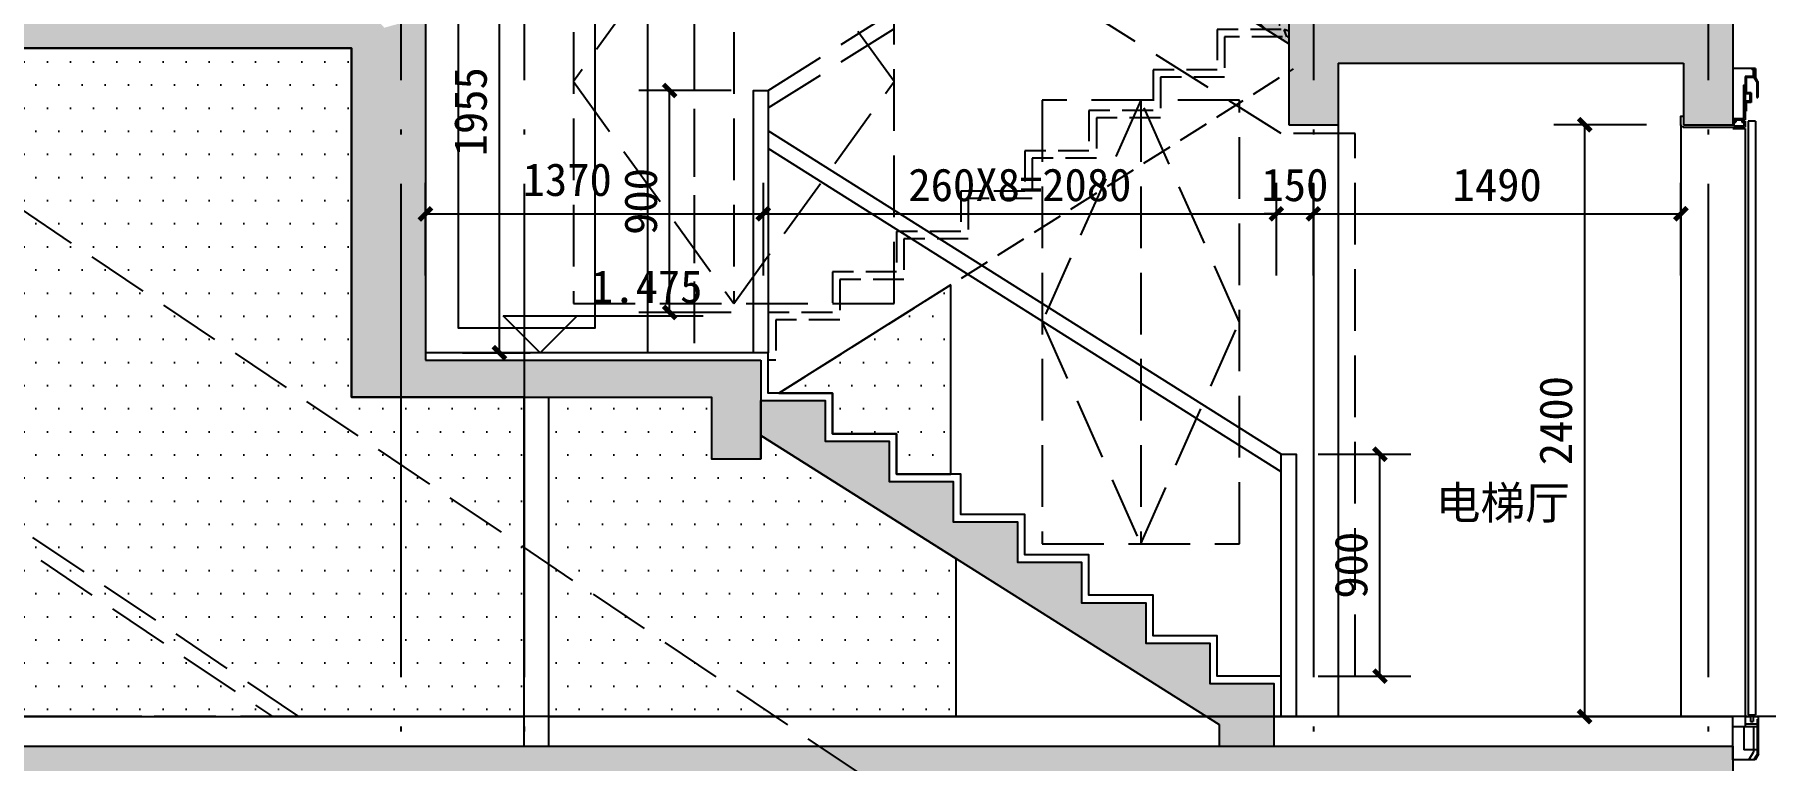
# Model space of a CAD drawing. Extents: x -10817 to 167545, y 26551 to 157048.
# Drawn here: x 131289 to 138306, y 119326 to 122269 of the extents above; entities that cross this region are included whole.
import ezdxf

# ---------------------------------------------------------------- set-up
doc = ezdxf.new("R2010")
doc.units = 0
doc.header["$LTSCALE"] = 1000
doc.header["$MEASUREMENT"] = 0
for name, pattern in [('$1$DOTE', [2.42, 2, -0.2, 0.02, -0.2]), ('3、4#楼 楼梯剖面$0$DASH', [0.35, 0.25, -0.1]), ('DASH', [0.35, 0.25, -0.1])]:
    doc.linetypes.add(name, pattern=pattern)
doc.layers.get('Defpoints').update_dxf_attribs({"color": 30, "linetype": 'DASH'})
for name, color, linetype in [('$1$A-ANNO-DOTE', 10, '$1$DOTE'), ('3#-夹层$0$A-ANNO-LEVL', 3, 'Continuous'), ('3#-夹层$0$A-ANNO-TEXT', 7, 'Continuous'), ('3、4#楼 楼梯剖面$0$A-COLU-CONC-HATC', 204, 'Continuous'), ('3、4#楼 楼梯剖面$0$A-ELEV-1', 8, 'Continuous'), ('3、4#楼 楼梯剖面$0$A-FLOR', 91, 'Continuous'), ('3、4#楼 楼梯剖面$0$A-FLOR-EVTR', 51, 'Continuous'), ('3、4#楼 楼梯剖面$0$A-FLOR-HRAL', 71, 'Continuous'), ('3、4#楼 楼梯剖面$0$A-FLOR-OVHD', 171, '3、4#楼 楼梯剖面$0$DASH'), ('3、4#楼 楼梯剖面$0$A-FLOR-UNDR', 177, 'Continuous'), ('3、4#楼 楼梯剖面$0$A-WALL-BLOK', 131, 'Continuous'), ('3、4#楼 楼梯剖面$0$A-WALL-CONC', 9, 'Continuous'), ('3、4#楼 楼梯剖面$0$A-WALL-INSL', 241, 'Continuous'), ('A-ANNO-DIMS', 3, 'Continuous'), ('A-ANNO-TEXT', 7, 'Continuous')]:
    doc.layers.add(name, color=color, linetype=linetype)
doc.styles.add('3#-夹层$0$_TCH_DIM', font='')
doc.styles.add('_TCH_DIM_T3', font='')
doc.styles.get("Standard").update_dxf_attribs({"font": ''})
doc.styles.get('3#-夹层$0$_TCH_DIM').set_extended_font_data('SimSun')
doc.styles.get('_TCH_DIM_T3').set_extended_font_data('SimSun')
doc.styles.get('Standard').set_extended_font_data('SimSun')
doc.dimstyles.new('_TCH_ARCH&&50', dxfattribs={"dimtxt": 132.911392, "dimasz": 50, "dimexe": 125, "dimexo": 150, "dimgap": 50, "dimtad": 1, "dimdec": 0, "dimzin": 0, "dimdsep": 46, "dimtxsty": '_TCH_DIM_T3', "dimblk": 'ARCHTICK', "dimcen": 0.09, "dimclrt": 7, "dimazin": 2, "dimtfac": 1, "dimtdec": 0, "dimtix": 1, "dimtmove": 2, "dimatfit": 3, "dimfxl": 50, "dimtolj": 1, "dimtzin": 0, "dimarcsym": 0})
pattern_1 = [(0, (-800012.58, 82877.18), (46.875, 93.75), [0, -93.75])]

# ---------------------------------------------------------------- blocks, each defined once
blk = doc.blocks.new('3、4#楼 楼梯剖面$0$A$C564E59E9')
at = {"layer": '3、4#楼 楼梯剖面$0$A-FLOR-EVTR'}
for p, q in [((-302.4, 275), (-292.4, 292.3)), ((-302.4, 275), (-292.4, 292.3)), ((-297.4, 273.7), (-287.5, 291)), ((-297.4, 273.7), (-287.5, 291)), ((-292.4, 328.5), (-292.4, 292.3)), ((-292.4, 328.5), (-277.5, 328.5)), ((-292.4, 328.5), (-292.4, 292.3)), ((-292.4, 328.5), (-277.5, 328.5)), ((-287.5, 323.5), (-277.5, 323.5)), ((-287.5, 323.5), (-287.5, 291)), ((-287.5, 323.5), (-277.5, 323.5)), ((-287.5, 323.5), (-287.5, 291)), ((-287.5, 291), (-255, 291)), ((-287.5, 291), (-255, 291)), ((-282.5, 323.5), (-282.5, 296)), ((-282.5, 323.5), (-282.5, 296)), ((-282.5, 296), (-250, 296)), ((-282.5, 296), (-250, 296)), ((-277.5, 328.5), (-277.5, 323.5)), ((-277.5, 328.5), (-277.5, 323.5)), ((-255, 291), (-255, 229.8)), ((-255, 291), (-255, 229.8)), ((-250, 296), (-250, 120)), ((-250, 296), (-250, 120)), ((-302.4, 275), (-302.4, 209.9)), ((-302.4, 275), (-302.4, 209.9)), ((-297.4, 273.7), (-297.4, 209.9)), ((-297.4, 273.7), (-297.4, 209.9)), ((-275, 229.8), (-275, 189.9)), ((-275, 229.8), (-255, 229.8)), ((-275, 229.8), (-275, 189.9)), ((-275, 229.8), (-255, 229.8)), ((-270, 224.9), (-250, 224.9)), ((-270, 224.9), (-270, 194.9)), ((-270, 224.9), (-250, 224.9)), ((-270, 224.9), (-270, 194.9)), ((-297.4, 209.9), (-302.4, 209.9)), ((-297.4, 209.9), (-302.4, 209.9)), ((-275, 189.9), (-255, 189.9)), ((-275, 189.9), (-255, 189.9)), ((-270, 194.9), (-250, 194.9)), ((-270, 194.9), (-250, 194.9)), ((-255, 189.9), (-255, 154.9)), ((-255, 189.9), (-255, 154.9)), ((-255, 154.9), (-250, 154.9)), ((-255, 154.9), (-250, 154.9)), ((-292.4, 115), (-262.5, 115)), ((-292.4, 115), (-262.5, 115)), ((-292.4, 115), (-292.4, -2292.5)), ((-262.5, 115), (-262.5, -2292.5)), ((-200, 120), (-250, 120)), ((-200, 120), (-250, 120)), ((-250, 115), (-250, 90)), ((-237.5, 115), (-250, 115)), ((-250, 115), (-250, 90)), ((-237.5, 115), (-250, 115)), ((-200, 90), (-250, 90)), ((-200, 90), (-250, 90)), ((-200, 85), (-250, 85)), ((-200, 85), (-250, 85)), ((-250, 85), (-250, -2339.9)), ((-200, 125), (-245, 125)), ((-200, 125), (-245, 125)), ((-237.5, 110), (-245, 110)), ((-245, 110), (-245, 95)), ((-237.5, 110), (-245, 110)), ((-245, 110), (-245, 95)), ((-205, 95), (-245, 95)), ((-205, 95), (-245, 95)), ((-237.5, 115), (-237.5, 110)), ((-237.5, 115), (-237.5, 110)), ((-200, 115), (-212.5, 115)), ((-212.5, 115), (-212.5, 110)), ((-200, 115), (-212.5, 115)), ((-212.5, 115), (-212.5, 110)), ((-205, 110), (-212.5, 110)), ((-205, 110), (-212.5, 110)), ((-205, 110), (-205, 95)), ((-205, 110), (-205, 95)), ((0, 100), (-200, 100)), ((0.5, 90), (-200, 90)), ((0, 134.9), (0, 100)), ((10, 100), (10, 134.9)), ((-299.9, -2310), (-305, -2310)), ((-299.9, -2310), (-305, -2310)), ((-282.6, -2300), (-304.9, -2300)), ((-282.6, -2300), (-304.9, -2300)), ((-304.9, -2452.3), (-304.9, -2300)), ((-304.9, -2452.3), (-304.9, -2300)), ((-299.9, -2450.7), (-299.9, -2310)), ((-299.9, -2450.7), (-299.9, -2310)), ((-262.6, -2292.5), (-292.5, -2292.5)), ((-282.6, -2300), (-282.6, -2319.9)), ((-250.1, -2300), (-272.6, -2300)), ((-250.1, -2300), (-272.6, -2300)), ((-272.6, -2300), (-272.6, -2319.9)), ((-250.1, -2329.9), (-299.9, -2329.9)), ((-250.1, -2329.9), (-299.9, -2329.9)), ((-200, -2339.9), (-299.9, -2339.9)), ((-299.9, -2339.9), (-299.9, -2434.9)), ((-250.1, -2339.9), (-299.9, -2339.9)), ((-284.9, -2339.9), (-284.9, -2444.9)), ((-272.6, -2319.9), (-282.6, -2319.9)), ((-272.6, -2319.9), (-282.6, -2319.9)), ((-244.9, -2339.9), (-244.9, -2434.9)), ((-304.9, -2452.3), (-291.6, -2475.4)), ((-299.9, -2434.9), (-244.9, -2434.9)), ((-299.9, -2450.7), (-287.2, -2472.8)), ((-264.9, -2474.9), (-284.9, -2444.9)), ((-291.6, -2475.4), (-287.2, -2472.8)), ((-291.6, -2475.4), (-287.2, -2472.8))]:
    blk.add_line(p, q, dxfattribs=at)
for points in [[(-277.5, 328.5), (-200, 328.5), (-200, 125)], [(-245, 125), (-245, 260.4), (-250, 260.4)], [(10, 100), (10, 134.9), (0, 134.9), (0, 100)], [(-290.8, -2474.9), (-200, -2474.9), (-200, -2339.9)]]:
    blk.add_lwpolyline(points, dxfattribs=at)
blk.add_arc((0, 100), 9.99, 270, 0, dxfattribs=at)
blk.add_arc((0, 100), 9.99, 270, 0, dxfattribs=at)
at = {"layer": '3、4#楼 楼梯剖面$0$A-FLOR-UNDR'}
blk.add_lwpolyline([(10, 100), (10, -2300)], dxfattribs=at)
blk = doc.blocks.new('3、4#楼 楼梯剖面$0$A$C6847004C')
at = {"layer": '3、4#楼 楼梯剖面$0$A-COLU-CONC-HATC'}
for points in [[(3580, 1445), (2240, 1445), (2440, 1295), (3580, 1295)], [(2440, 1295), (2240, 1445), (2240, 1045), (2440, 1045)], [(100, -221.5), (2240, 1127.4), (2240, 1281.1), (1980, 1281.1), (1980, 1117.2), (1720, 1117.2), (1720, 953.3), (1460, 953.3), (1460, 789.4), (1200, 789.4), (1200, 625.6), (940, 625.6), (940, 461.7), (680, 461.7), (680, 297.8), (420, 297.8), (420, 133.9), (160, 133.9), (160, -30), (100, -30)], [(-100, -30), (-100, -120), (-33.3, -180), (100, -120), (100, -30)], [(-33.3, -180), (-100, -120), (-1700, -120), (-1500, -300), (-100, -300)], [(-1500, -300), (-1700, -120), (-1700, -550), (-1500, -550)], [(-33.3, -180), (-100, -300), (-100, -550), (100, -550), (100, -120)]]:
    blk.add_hatch(color=256, dxfattribs=at).paths.add_polyline_path(points)
h = blk.add_hatch(dxfattribs=at)
h.set_pattern_fill('钢筋混凝土', color=1, scale=50)
h.set_pattern_definition([(45, (-3900, -8550), (-88.3883, 88.3883), []), (50, (-3900, -8550), (358.63, -31.376), [37.5, -412.5]), (355, (-3900, -8550), (-69.376, 376.096), [30, -330]), (100.4514, (-3870.1, -8552.6), (289.255, 344.72), [31.87, -350.571]), (46.184, (-3900, -8450), (533.62, -82.76), [56.25, -618.75]), (96.6356, (-3855.53, -8456.9), (467.331, 487.06), [47.805, -525.856]), (351.184, (-3900, -8450), (467.33, 487.06), [45, -495]), (21, (-3850, -8475), (298.4535, -201.3094), [37.5, -412.5]), (326, (-3850, -8475), (121.658, 362.575), [30, -330]), (71.4514, (-3825.13, -8491.78), (420.111, 161.265), [31.87, -350.571]), (37.5, (-3900, -8550), (6.0799, 166.4469), [0, -326, 0, -335, 0, -331.25]), (7.5, (-3900, -8550), (131.5348, 197.2059), [0, -191, 0, -318.5, 0, -126.25]), (327.5, (-4011.5, -8550), (266.9112, -11.2774), [0, -125, 0, -390, 0, -517.5]), (317.5, (-4061.5, -8550), (291.593, 50.0525), [0, -162.5, 0, -259, 0, -367.5])])
h.paths.add_polyline_path([(100, -221.5), (2240, 1127.4), (2240, 1281.1), (1980, 1281.1), (1980, 1117.2), (1720, 1117.2), (1720, 953.3), (1460, 953.3), (1460, 789.4), (1200, 789.4), (1200, 625.6), (940, 625.6), (940, 461.7), (680, 461.7), (680, 297.8), (420, 297.8), (420, 133.9), (160, 133.9), (160, -30), (100, -30)])
at = {"layer": '3、4#楼 楼梯剖面$0$A-FLOR', "linetype": '3、4#楼 楼梯剖面$0$DASH', "ltscale": 0.5}
blk.add_lwpolyline([(130, 2950), (130, 2786.1), (390, 2786.1), (390, 2622.2), (650, 2622.2), (650, 2458.3), (910, 2458.3), (910, 2294.4), (1170, 2294.4), (1170, 2130.6), (1430, 2130.6), (1430, 1966.7), (1690, 1966.7), (1690, 1802.8), (1950, 1802.8), (1950, 1638.9), (2210, 1638.9), (2210, 1475)], dxfattribs=at)
at = {"layer": '3、4#楼 楼梯剖面$0$A-FLOR', "ltscale": 0.5}
blk.add_lwpolyline([(-1700, -120), (-1700, 0), (130, 0), (130, 163.9), (390, 163.9), (390, 327.8), (650, 327.8), (650, 491.7), (910, 491.7), (910, 655.6), (1170, 655.6), (1170, 819.4), (1430, 819.4), (1430, 983.3), (1690, 983.3), (1690, 1147.2), (1950, 1147.2), (1950, 1311.1), (2210, 1311.1), (2210, 1475), (3600, 1475)], dxfattribs=at)
at = {"layer": '3、4#楼 楼梯剖面$0$A-FLOR-HRAL', "linetype": '3、4#楼 楼梯剖面$0$DASH'}
for points in [[(2210, 2538.9), (130, 3850)], [(2210, 2468), (130, 3779.1)]]:
    blk.add_lwpolyline(points, dxfattribs=at)
at = {"layer": '3、4#楼 楼梯剖面$0$A-FLOR-HRAL'}
for points in [[(2270, 1475), (2270, 2538.9), (2210, 2538.9), (2210, 1475)], [(130, 0), (130, 1063.9), (70, 1063.9), (70, 0)]]:
    blk.add_lwpolyline(points, close=True, dxfattribs=at)
for points in [[(130, 1063.9), (2210, 2375)], [(130, 993), (2210, 2304.1)]]:
    blk.add_lwpolyline(points, dxfattribs=at)
at = {"layer": '3、4#楼 楼梯剖面$0$A-FLOR-OVHD'}
for points in [[(-170, 2950), (-170, 5339.1), (2210, 3838.9), (2510, 3838.9), (2510, 1638.9)], [(-170, 163.9), (-170, 2363.9), (130, 2363.9), (2510, 3864.1), (2510, 1475)]]:
    blk.add_lwpolyline(points, dxfattribs=at)
at = {"layer": '3、4#楼 楼梯剖面$0$A-FLOR-UNDR'}
blk.add_lwpolyline([(-100, 2400), (-100, 0)], dxfattribs=at)
at = {"layer": '3、4#楼 楼梯剖面$0$A-WALL-CONC'}
for p, q in [((3580, 1445), (2240, 1445)), ((2240, 1445), (2240, 1045)), ((3580, 1295), (3580, 1445)), ((3580, 1295), (2440, 1295)), ((2440, 1295), (2440, 1045)), ((2440, 1045), (2240, 1045)), ((-100, -30), (-100, -120)), ((100, -30), (-100, -30)), ((100, -30), (100, -120)), ((-100, -120), (-1700, -120)), ((-1700, -120), (-1700, -550)), ((100, -120), (100, -550)), ((-100, -300), (-1500, -300)), ((-1500, -300), (-1500, -550)), ((-100, -300), (-100, -550)), ((-1500, -550), (-1700, -550)), ((100, -550), (-100, -550))]:
    blk.add_line(p, q, dxfattribs=at)
at = {"layer": '3、4#楼 楼梯剖面$0$A-WALL-CONC', "linetype": '3、4#楼 楼梯剖面$0$DASH', "ltscale": 0.5}
for points in [[(100, 2756.1), (360, 2756.1), (360, 2592.2), (620, 2592.2), (620, 2428.3), (880, 2428.3), (880, 2264.4), (1140, 2264.4), (1140, 2100.6), (1400, 2100.6), (1400, 1936.7), (1660, 1936.7), (1660, 1772.8), (1920, 1772.8), (1920, 1608.9), (2180, 1608.9), (2180, 1445), (2210, 1445)], [(100, 2602.4), (2162, 1302.7)]]:
    blk.add_lwpolyline(points, dxfattribs=at)
at = {"layer": '3、4#楼 楼梯剖面$0$A-WALL-CONC'}
for points in [[(3580, 1445), (3600, 1445), (3600, 1295), (3580, 1295)], [(100, -221.5), (2240, 1127.4), (2240, 1281.1), (1980, 1281.1), (1980, 1117.2), (1720, 1117.2), (1720, 953.3), (1460, 953.3), (1460, 789.4), (1200, 789.4), (1200, 625.6), (940, 625.6), (940, 461.7), (680, 461.7), (680, 297.8), (420, 297.8), (420, 133.9), (160, 133.9), (160, -30), (100, -30)]]:
    blk.add_lwpolyline(points, close=True, dxfattribs=at)
at = {"layer": '3、4#楼 楼梯剖面$0$A-WALL-INSL'}
blk.add_line((-100, 0), (-1700, 0), dxfattribs=at)
blk = doc.blocks.new('3、4#楼 楼梯剖面$0$A$C59A12AD4')
at = {"layer": 'Defpoints', "color": 2}
for points in [[(1700, 3475), (3000, 3475), (3000, 1675), (1700, 1675)], [(2350, 1675), (1700, 2575), (2350, 3475), (3000, 2575)], [(300, 2500), (1100, 2500), (1100, 700), (300, 700)], [(700, 700), (300, 1600), (700, 2500), (1100, 1600)]]:
    blk.add_lwpolyline(points, close=True, dxfattribs=at)
for points in [[(2350, 3475), (2350, 1675)], [(700, 2500), (700, 700)]]:
    blk.add_lwpolyline(points, dxfattribs=at)
blk = doc.blocks.new('3、4#楼 楼梯剖面$0$A$C20B1528E')
at = {"layer": '3、4#楼 楼梯剖面$0$A-FLOR-UNDR'}
blk.add_lwpolyline([(-900, 2770), (-900, 0)], dxfattribs=at)
blk.add_lwpolyline([(-133.6, 1900), (-686.2, 1900), (-686.2, 100), (-133.6, 100)], close=True, dxfattribs=at)
blk = doc.blocks.new('3、4#楼 楼梯剖面')
at = {"layer": '3、4#楼 楼梯剖面$0$A-COLU-CONC-HATC'}
for points in [[(7666.7, 8393.3), (7500, 8440), (7500, 7045), (7800, 6895), (7800, 8310)], [(8575, 8310), (8575, 8430), (7700, 8430), (7666.7, 8393.3), (7800, 8310)], [(8975, 8310), (8975, 8430), (8575, 8430), (8575, 8310)], [(10666.7, 8393.3), (10600, 8430), (8975, 8430), (8975, 8310), (10600, 8310)], [(6340, 6895), (6140, 7045), (6140, 6645), (6340, 6645)], [(7050, 6895), (7050, 7045), (6140, 7045), (6340, 6895)], [(7800, 6895), (7500, 7045), (7050, 7045), (7050, 6895)], [(6140, 6881.1), (5880, 6881.1), (5880, 6717.2), (5620, 6717.2), (5620, 6553.3), (5360, 6553.3), (5360, 6389.4), (5100, 6389.4), (5100, 6225.6), (4840, 6225.6), (4840, 6061.7), (4580, 6061.7), (4580, 5897.8), (4320, 5897.8), (4320, 5733.9), (4060, 5733.9), (4060, 5570), (4060, 5480.2), (4280, 5478.6), (4280, 5566.8), (6140, 6739.3)], [(2400, 5300), (2200, 5480), (2200, 3480), (2333.3, 3430), (2400, 3480)], [(3900, 5360), (3900, 5480), (2200, 5480), (2400, 5300), (3800, 5300)], [(7050, 5300), (7050, 5480), (3900, 5480), (3900, 5360), (4000, 5300)], [(10600, 5300), (10800, 5480), (7050, 5480), (7050, 5300)]]:
    blk.add_hatch(color=256, dxfattribs=at).paths.add_polyline_path(points)
at = {"layer": '3、4#楼 楼梯剖面$0$A-ELEV-1'}
h = blk.add_hatch(dxfattribs=at)
h.set_pattern_fill('松散材料', color=256, scale=50)
h.set_pattern_definition(pattern_1)
h.paths.add_polyline_path([(9350, 5600), (7100, 5600), (7100, 6895), (7800, 6895), (7800, 8310), (9350, 8310)])
h = blk.add_hatch(dxfattribs=at)
h.set_pattern_fill('松散材料', color=256, scale=50)
h.set_pattern_definition([(0, (-799992.58, 82877.18), (46.875, 93.75), [0, -93.75])])
h.paths.add_polyline_path([(5370, 7350.7), (6067.4, 6911.1), (5850, 6911.1), (5850, 6747.2), (5590, 6747.2), (5590, 6583.3), (5370, 6583.3)])
h = blk.add_hatch(dxfattribs=at)
h.set_pattern_fill('松散材料', color=256, scale=50)
h.set_pattern_definition(pattern_1)
h.paths.add_polyline_path([(5350, 5600), (7000, 5600), (7000, 6895), (6340, 6895), (6340, 6645), (6140, 6645), (6140, 6739.3), (5350, 6241.3)])
for points in [[(9350, 5600), (7100, 5600), (7100, 6895), (7800, 6895), (7800, 8310), (9350, 8310)], [(5370, 7350.7), (6067.4, 6911.1), (5850, 6911.1), (5850, 6747.2), (5590, 6747.2), (5590, 6583.3), (5370, 6583.3)], [(5350, 5600), (7000, 5600), (7000, 6895), (6340, 6895), (6340, 6645), (6140, 6645), (6140, 6739.3), (5350, 6241.3)]]:
    blk.add_lwpolyline(points, close=True, dxfattribs=at)
at = {"layer": '3、4#楼 楼梯剖面$0$A-FLOR', "linetype": '3、4#楼 楼梯剖面$0$DASH', "ltscale": 0.5}
blk.add_lwpolyline([(4030, 8550), (4030, 8386.1), (4290, 8386.1), (4290, 8222.2), (4550, 8222.2), (4550, 8058.3), (4810, 8058.3), (4810, 7894.4), (5070, 7894.4), (5070, 7730.6), (5330, 7730.6), (5330, 7566.7), (5590, 7566.7), (5590, 7402.8), (5850, 7402.8), (5850, 7238.9), (6110, 7238.9), (6110, 7075)], dxfattribs=at)
at = {"layer": '3、4#楼 楼梯剖面$0$A-FLOR', "ltscale": 0.5}
blk.add_lwpolyline([(2200, 5480), (2200, 5600), (4030, 5600), (4030, 5763.9), (4290, 5763.9), (4290, 5927.8), (4550, 5927.8), (4550, 6091.7), (4810, 6091.7), (4810, 6255.6), (5070, 6255.6), (5070, 6419.4), (5330, 6419.4), (5330, 6583.3), (5590, 6583.3), (5590, 6747.2), (5850, 6747.2), (5850, 6911.1), (6110, 6911.1), (6110, 7075), (7500, 7075)], dxfattribs=at)
at = {"layer": '3、4#楼 楼梯剖面$0$A-FLOR-HRAL', "linetype": '3、4#楼 楼梯剖面$0$DASH'}
for points in [[(6110, 8138.9), (4030, 9450)], [(6110, 8068), (4030, 9379.1)], [(8012.9, 5600), (9350, 6500), (9350, 6427.7), (8120.3, 5600)]]:
    blk.add_lwpolyline(points, dxfattribs=at)
at = {"layer": '3、4#楼 楼梯剖面$0$A-FLOR-HRAL'}
for points in [[(6170, 7075), (6170, 8138.9), (6110, 8138.9), (6110, 7075)], [(4030, 5600), (4030, 6663.9), (3970, 6663.9), (3970, 5600)]]:
    blk.add_lwpolyline(points, close=True, dxfattribs=at)
for points in [[(4030, 6663.9), (6110, 7975)], [(4030, 6593), (6110, 7904.1)]]:
    blk.add_lwpolyline(points, dxfattribs=at)
at = {"layer": '3、4#楼 楼梯剖面$0$A-FLOR-OVHD'}
for points in [[(3730, 8550), (3730, 10939.1), (6110, 9438.9), (6410, 9438.9), (6410, 7238.9)], [(3730, 5763.9), (3730, 7963.9), (4030, 7963.9), (6410, 9464.1), (6410, 7075)], [(5150, 2975), (5150, 5175), (5450, 5175), (9650, 8001.9), (9650, 5600)]]:
    blk.add_lwpolyline(points, dxfattribs=at)
at = {"layer": '3、4#楼 楼梯剖面$0$A-FLOR-UNDR'}
blk.add_lwpolyline([(3800, 8000), (3800, 5600)], dxfattribs=at)
at = {"layer": '3、4#楼 楼梯剖面$0$A-WALL-BLOK'}
for p, q in [((7000, 5480), (7000, 6895)), ((7100, 5480), (7100, 6895))]:
    blk.add_line(p, q, dxfattribs=at)
at = {"layer": '3、4#楼 楼梯剖面$0$A-WALL-CONC'}
for p, q in [((7500, 8440), (7500, 7045)), ((7800, 8310), (7800, 6895)), ((8575, 8310), (7800, 8310)), ((8975, 8310), (8575, 8310)), ((10600, 8310), (8975, 8310)), ((6140, 7045), (6140, 6645)), ((7050, 7045), (6140, 7045)), ((7500, 7045), (7050, 7045)), ((6340, 6895), (6340, 6645)), ((7050, 6895), (6340, 6895)), ((7800, 6895), (7050, 6895)), ((6340, 6645), (6140, 6645)), ((2200, 5480), (2200, 3480)), ((3900, 5480), (2200, 5480)), ((7050, 5480), (3900, 5480)), ((10800, 5480), (7050, 5480))]:
    blk.add_line(p, q, dxfattribs=at)
at = {"layer": '3、4#楼 楼梯剖面$0$A-WALL-CONC', "linetype": '3、4#楼 楼梯剖面$0$DASH', "ltscale": 0.5}
for points in [[(4025, 8356.1), (4260, 8356.1), (4260, 8192.2), (4520, 8192.2), (4520, 8028.3), (4780, 8028.3), (4780, 7864.4), (5040, 7864.4), (5040, 7700.6), (5300, 7700.6), (5300, 7536.7), (5560, 7536.7), (5560, 7372.8), (5820, 7372.8), (5820, 7208.9), (6080, 7208.9), (6080, 7045), (6110, 7045)], [(6067.4, 6911.1), (3980, 8226.9)]]:
    blk.add_lwpolyline(points, dxfattribs=at)
at = {"layer": '3、4#楼 楼梯剖面$0$A-WALL-CONC'}
blk.add_lwpolyline([(6140, 6881.1), (5880, 6881.1), (5880, 6717.2), (5620, 6717.2), (5620, 6553.3), (5360, 6553.3), (5360, 6389.4), (5100, 6389.4), (5100, 6225.6), (4840, 6225.6), (4840, 6061.7), (4580, 6061.7), (4580, 5897.8), (4320, 5897.8), (4320, 5733.9), (4060, 5733.9), (4060, 5570), (4060, 5570), (4060, 5480.2), (4280, 5478.6), (4280, 5566.8), (6140, 6739.3)], close=True, dxfattribs=at)
at = {"layer": '3、4#楼 楼梯剖面$0$A-WALL-INSL'}
for p, q in [((3900, 5600), (2200, 5600)), ((7000, 5600), (3900, 5600)), ((10800, 5600), (7100, 5600))]:
    blk.add_line(p, q, dxfattribs=at)
at = {"layer": 'Defpoints', "color": 2}
blk.add_lwpolyline([(-4250, 5600), (15450, 5600)], dxfattribs=at)
for name, p in [('3、4#楼 楼梯剖面$0$A$C6847004C', (3900, 8550)), ('3、4#楼 楼梯剖面$0$A$C20B1528E', (7500, 7075)), ('3、4#楼 楼梯剖面$0$A$C59A12AD4', (3900, 5600)), ('3、4#楼 楼梯剖面$0$A$C564E59E9', (2400, 7900))]:
    blk.add_blockref(name, p)
blk = doc.blocks.new('_ArchTick')
at = {"color": 0, "linetype": 'ByBlock', "const_width": 0.4}
blk.add_lwpolyline([(-0.5, -0.5), (0.5, 0.5)], dxfattribs=at)
blk = doc.blocks.new('*D2838')
at = {"layer": 'A-ANNO-DIMS', "color": 0, "lineweight": -2, "transparency": 16777216}
for p, q in [((137823.2, 121903.4), (137448.2, 121903.4)), ((137573.2, 119503.4), (137573.2, 121903.4)), ((137823.2, 119503.4), (137448.2, 119503.4))]:
    blk.add_line(p, q, dxfattribs=at)
at = {"layer": 'Defpoints', "color": 0, "transparency": 16777216}
for p in [(137573.2, 121903.4), (137973.2, 121903.4), (137973.2, 119503.4)]:
    blk.add_point(p, dxfattribs=at)
at = {"layer": 'A-ANNO-DIMS', "color": 0, "lineweight": -2, "transparency": 16777216, "xscale": 50, "yscale": 50, "zscale": 50}
for p, rotation in [((137573.2, 121903.4), 90), ((137573.2, 119503.4), 270)]:
    blk.add_blockref('_ArchTick', p, dxfattribs=dict(at, rotation=rotation))
at = {"layer": 'A-ANNO-DIMS', "color": 7, "transparency": 16777216, "insert": (137456.7, 120703.4), "char_height": 132.91, "attachment_point": 5, "rotation": 90, "style": '_TCH_DIM_T3'}
blk.add_mtext('\\A1;2400', dxfattribs=at)
blk = doc.blocks.new('*D2840')
at = {"layer": 'A-ANNO-DIMS', "color": 0, "lineweight": -2, "transparency": 16777216}
for p, q in [((133023.2, 122933.4), (133298.2, 122933.4)), ((133173.2, 120978.4), (133173.2, 122933.4)), ((133023.2, 120978.4), (133298.2, 120978.4))]:
    blk.add_line(p, q, dxfattribs=at)
at = {"layer": 'Defpoints', "color": 0, "transparency": 16777216}
for p in [(132873.2, 122933.4), (133173.2, 122933.4), (132873.2, 120978.4)]:
    blk.add_point(p, dxfattribs=at)
at = {"layer": 'A-ANNO-DIMS', "color": 0, "lineweight": -2, "transparency": 16777216, "xscale": 50, "yscale": 50, "zscale": 50}
for p, rotation in [((133173.2, 122933.4), 90), ((133173.2, 120978.4), 270)]:
    blk.add_blockref('_ArchTick', p, dxfattribs=dict(at, rotation=rotation))
at = {"layer": 'A-ANNO-DIMS', "color": 7, "transparency": 16777216, "insert": (133056.7, 121955.9), "char_height": 132.91, "attachment_point": 5, "rotation": 90, "style": '_TCH_DIM_T3'}
blk.add_mtext('\\A1;1955', dxfattribs=at)
blk = doc.blocks.new('*D2842')
at = {"layer": 'A-ANNO-DIMS', "color": 0, "lineweight": -2, "transparency": 16777216}
for p, q in [((134113.2, 122042.3), (133738.2, 122042.3)), ((133863.2, 121142.3), (133863.2, 122042.3)), ((134113.2, 121142.3), (133738.2, 121142.3))]:
    blk.add_line(p, q, dxfattribs=at)
at = {"layer": 'Defpoints', "color": 0, "transparency": 16777216}
for p in [(133863.2, 122042.3), (134263.2, 122042.3), (134263.2, 121142.3)]:
    blk.add_point(p, dxfattribs=at)
at = {"layer": 'A-ANNO-DIMS', "color": 0, "lineweight": -2, "transparency": 16777216, "xscale": 50, "yscale": 50, "zscale": 50}
for p, rotation in [((133863.2, 122042.3), 90), ((133863.2, 121142.3), 270)]:
    blk.add_blockref('_ArchTick', p, dxfattribs=dict(at, rotation=rotation))
at = {"layer": 'A-ANNO-DIMS', "color": 7, "transparency": 16777216, "insert": (133746.7, 121592.3), "char_height": 132.91, "attachment_point": 5, "rotation": 90, "style": '_TCH_DIM_T3'}
blk.add_mtext('\\A1;900', dxfattribs=at)
blk = doc.blocks.new('*D2843')
at = {"layer": 'A-ANNO-DIMS', "color": 0, "lineweight": -2, "transparency": 16777216}
for p, q in [((136493.2, 120567.3), (136868.2, 120567.3)), ((136743.2, 119667.3), (136743.2, 120567.3)), ((136493.2, 119667.3), (136868.2, 119667.3))]:
    blk.add_line(p, q, dxfattribs=at)
at = {"layer": 'Defpoints', "color": 0, "transparency": 16777216}
for p in [(136343.2, 120567.3), (136743.2, 120567.3), (136343.2, 119667.3)]:
    blk.add_point(p, dxfattribs=at)
at = {"layer": 'A-ANNO-DIMS', "color": 0, "lineweight": -2, "transparency": 16777216, "xscale": 50, "yscale": 50, "zscale": 50}
for p, rotation in [((136743.2, 120567.3), 90), ((136743.2, 119667.3), 270)]:
    blk.add_blockref('_ArchTick', p, dxfattribs=dict(at, rotation=rotation))
at = {"layer": 'A-ANNO-DIMS', "color": 7, "transparency": 16777216, "insert": (136626.7, 120117.3), "char_height": 132.91, "attachment_point": 5, "rotation": 90, "style": '_TCH_DIM_T3'}
blk.add_mtext('\\A1;900', dxfattribs=at)
blk = doc.blocks.new('*D2850')
at = {"layer": 'A-ANNO-DIMS', "color": 0, "lineweight": -2, "transparency": 16777216}
for p, q in [((132873.2, 121292.3), (132873.2, 121667.3)), ((134243.2, 121292.3), (134243.2, 121667.3)), ((132873.2, 121542.3), (134243.2, 121542.3))]:
    blk.add_line(p, q, dxfattribs=at)
at = {"layer": 'Defpoints', "color": 0, "transparency": 16777216}
for p in [(134243.2, 121542.3), (132873.2, 121142.3), (134243.2, 121142.3)]:
    blk.add_point(p, dxfattribs=at)
at = {"layer": 'A-ANNO-DIMS', "color": 0, "lineweight": -2, "transparency": 16777216, "xscale": 50, "yscale": 50, "zscale": 50, "rotation": 180}
blk.add_blockref('_ArchTick', (132873.2, 121542.3), dxfattribs=at)
at = {"layer": 'A-ANNO-DIMS', "color": 0, "lineweight": -2, "transparency": 16777216, "xscale": 50, "yscale": 50, "zscale": 50}
blk.add_blockref('_ArchTick', (134243.2, 121542.3), dxfattribs=at)
at = {"layer": 'A-ANNO-DIMS', "color": 7, "transparency": 16777216, "insert": (133448.1, 121679.8), "char_height": 132.91, "attachment_point": 5, "style": '_TCH_DIM_T3'}
blk.add_mtext('\\A1;1370', dxfattribs=at)
blk = doc.blocks.new('*D2851')
at = {"layer": 'A-ANNO-DIMS', "color": 0, "lineweight": -2, "transparency": 16777216}
for p, q in [((134243.2, 121292.3), (134243.2, 121667.3)), ((136323.2, 121292.3), (136323.2, 121667.3)), ((134243.2, 121542.3), (136323.2, 121542.3))]:
    blk.add_line(p, q, dxfattribs=at)
at = {"layer": 'Defpoints', "color": 0, "transparency": 16777216}
for p in [(136323.2, 121542.3), (134243.2, 121142.3), (136323.2, 121142.3)]:
    blk.add_point(p, dxfattribs=at)
at = {"layer": 'A-ANNO-DIMS', "color": 0, "lineweight": -2, "transparency": 16777216, "xscale": 50, "yscale": 50, "zscale": 50, "rotation": 180}
blk.add_blockref('_ArchTick', (134243.2, 121542.3), dxfattribs=at)
at = {"layer": 'A-ANNO-DIMS', "color": 0, "lineweight": -2, "transparency": 16777216, "xscale": 50, "yscale": 50, "zscale": 50}
blk.add_blockref('_ArchTick', (136323.2, 121542.3), dxfattribs=at)
at = {"layer": 'A-ANNO-DIMS', "color": 7, "transparency": 16777216, "insert": (135283.2, 121658.8), "char_height": 132.911, "attachment_point": 5, "style": '_TCH_DIM_T3'}
blk.add_mtext('\\A1;260X8=2080', dxfattribs=at)
blk = doc.blocks.new('*D2852')
at = {"layer": 'A-ANNO-DIMS', "color": 0, "lineweight": -2, "transparency": 16777216}
for p, q in [((136323.2, 121292.3), (136323.2, 121667.3)), ((136473.2, 121292.3), (136473.2, 121667.3)), ((136323.2, 121542.3), (136273.2, 121542.3)), ((136323.2, 121542.3), (136473.2, 121542.3)), ((136473.2, 121542.3), (136523.2, 121542.3))]:
    blk.add_line(p, q, dxfattribs=at)
at = {"layer": 'Defpoints', "color": 0, "transparency": 16777216}
for p in [(136473.2, 121542.3), (136323.2, 121142.3), (136473.2, 121142.3)]:
    blk.add_point(p, dxfattribs=at)
at = {"layer": 'A-ANNO-DIMS', "color": 0, "lineweight": -2, "transparency": 16777216, "xscale": 50, "yscale": 50, "zscale": 50}
blk.add_blockref('_ArchTick', (136323.2, 121542.3), dxfattribs=at)
at = {"layer": 'A-ANNO-DIMS', "color": 0, "lineweight": -2, "transparency": 16777216, "xscale": 50, "yscale": 50, "zscale": 50, "rotation": 180}
blk.add_blockref('_ArchTick', (136473.2, 121542.3), dxfattribs=at)
at = {"layer": 'A-ANNO-DIMS', "color": 7, "transparency": 16777216, "insert": (136398.2, 121658.8), "char_height": 132.91, "attachment_point": 5, "style": '_TCH_DIM_T3'}
blk.add_mtext('\\A1;150', dxfattribs=at)
blk = doc.blocks.new('*D2853')
at = {"layer": 'A-ANNO-DIMS', "color": 0, "lineweight": -2, "transparency": 16777216}
for p, q in [((136473.2, 121292.3), (136473.2, 121667.3)), ((137963.2, 121292.3), (137963.2, 121667.3)), ((136473.2, 121542.3), (137963.2, 121542.3))]:
    blk.add_line(p, q, dxfattribs=at)
at = {"layer": 'Defpoints', "color": 0, "transparency": 16777216}
for p in [(137963.2, 121542.3), (136473.2, 121142.3), (137963.2, 121142.3)]:
    blk.add_point(p, dxfattribs=at)
at = {"layer": 'A-ANNO-DIMS', "color": 0, "lineweight": -2, "transparency": 16777216, "xscale": 50, "yscale": 50, "zscale": 50, "rotation": 180}
blk.add_blockref('_ArchTick', (136473.2, 121542.3), dxfattribs=at)
at = {"layer": 'A-ANNO-DIMS', "color": 0, "lineweight": -2, "transparency": 16777216, "xscale": 50, "yscale": 50, "zscale": 50}
blk.add_blockref('_ArchTick', (137963.2, 121542.3), dxfattribs=at)
at = {"layer": 'A-ANNO-DIMS', "color": 7, "transparency": 16777216, "insert": (137218.2, 121658.8), "char_height": 132.91, "attachment_point": 5, "style": '_TCH_DIM_T3'}
blk.add_mtext('\\A1;1490', dxfattribs=at)

msp = doc.modelspace()

# ---------------------------------------------------------------- linework, layer by layer
at = {"layer": '$1$A-ANNO-DOTE'}
for points in [[(132773.2, 138603.4), (132773.2, 110803.4)], [(133273.2, 138603.4), (133273.2, 110803.4)], [(136473.2, 138603.4), (136473.2, 110803.4)], [(138073.2, 138603.4), (138073.2, 110803.4)]]:
    msp.add_lwpolyline(points, dxfattribs=at)
at = {"layer": '$1$A-ANNO-DOTE', "color": 2}
msp.add_lwpolyline([(143823.2, 119503.4), (124123.2, 119503.4)], dxfattribs=at)
at = {"layer": '3#-夹层$0$A-ANNO-LEVL'}
for p, q in [((133338.4, 120978.4), (133188.4, 121128.4)), ((133188.4, 121128.4), (133998.6, 121128.4)), ((133338.4, 120978.4), (133488.4, 121128.4))]:
    msp.add_line(p, q, dxfattribs=at)

# ---------------------------------------------------------------- block references
at = {"xscale": -1}
msp.add_blockref('3、4#楼 楼梯剖面', (140373.2, 113903.4), dxfattribs=at)

# ---------------------------------------------------------------- texts
at = {"layer": '3#-夹层$0$A-ANNO-TEXT', "color": 7, "style": '3#-夹层$0$_TCH_DIM'}
msp.add_text('1.475', height=132.91, dxfattribs=at).set_placement((133544.2, 121180.9))
at = {"layer": 'A-ANNO-TEXT'}
msp.add_text('电梯厅', height=132.91, dxfattribs=at).set_placement((136969.1, 120303.9))

# ---------------------------------------------------------------- dimensions: what is measured, and where the dimension line sits
at = {"layer": 'A-ANNO-DIMS'}
for p1, p2, distance, picture, middle in [((132873.2, 120978.4), (132873.2, 122933.4), -300, '*D2840', (133056.7, 121955.9)), ((134263.2, 121142.3), (134263.2, 122042.3), 400, '*D2842', (133746.7, 121592.3)), ((137973.2, 119503.4), (137973.2, 121903.4), 400, '*D2838', (137456.7, 120703.4)), ((136323.2, 121142.3), (136473.2, 121142.3), 400, '*D2852', (136398.2, 121658.8)), ((136473.2, 121142.3), (137963.2, 121142.3), 400, '*D2853', (137218.2, 121658.8)), ((136343.2, 119667.3), (136343.2, 120567.3), -400, '*D2843', (136626.7, 120117.3))]:
    dim = msp.add_aligned_dim(p1=p1, p2=p2, distance=distance, dimstyle='_TCH_ARCH&&50', dxfattribs=at)
    dim.commit()
    dim.dimension.update_dxf_attribs({"geometry": picture, "text_midpoint": middle})
dim = msp.add_linear_dim(base=(134243.2, 121542.3), p1=(132873.2, 121142.3), p2=(134243.2, 121142.3), angle=0, dimstyle='_TCH_ARCH&&50', dxfattribs=at)
dim.commit()
dim.dimension.update_dxf_attribs({"geometry": '*D2850', "text_midpoint": (133448.1, 121679.8), "dimtype": 161})
dim = msp.add_aligned_dim(p1=(134243.2, 121142.3), p2=(136323.2, 121142.3), distance=400, text='260X8=2080', dimstyle='_TCH_ARCH&&50', dxfattribs=at)
dim.commit()
dim.dimension.update_dxf_attribs({"geometry": '*D2851', "text_midpoint": (135283.2, 121658.8)})

doc.saveas('drawing.dxf')
